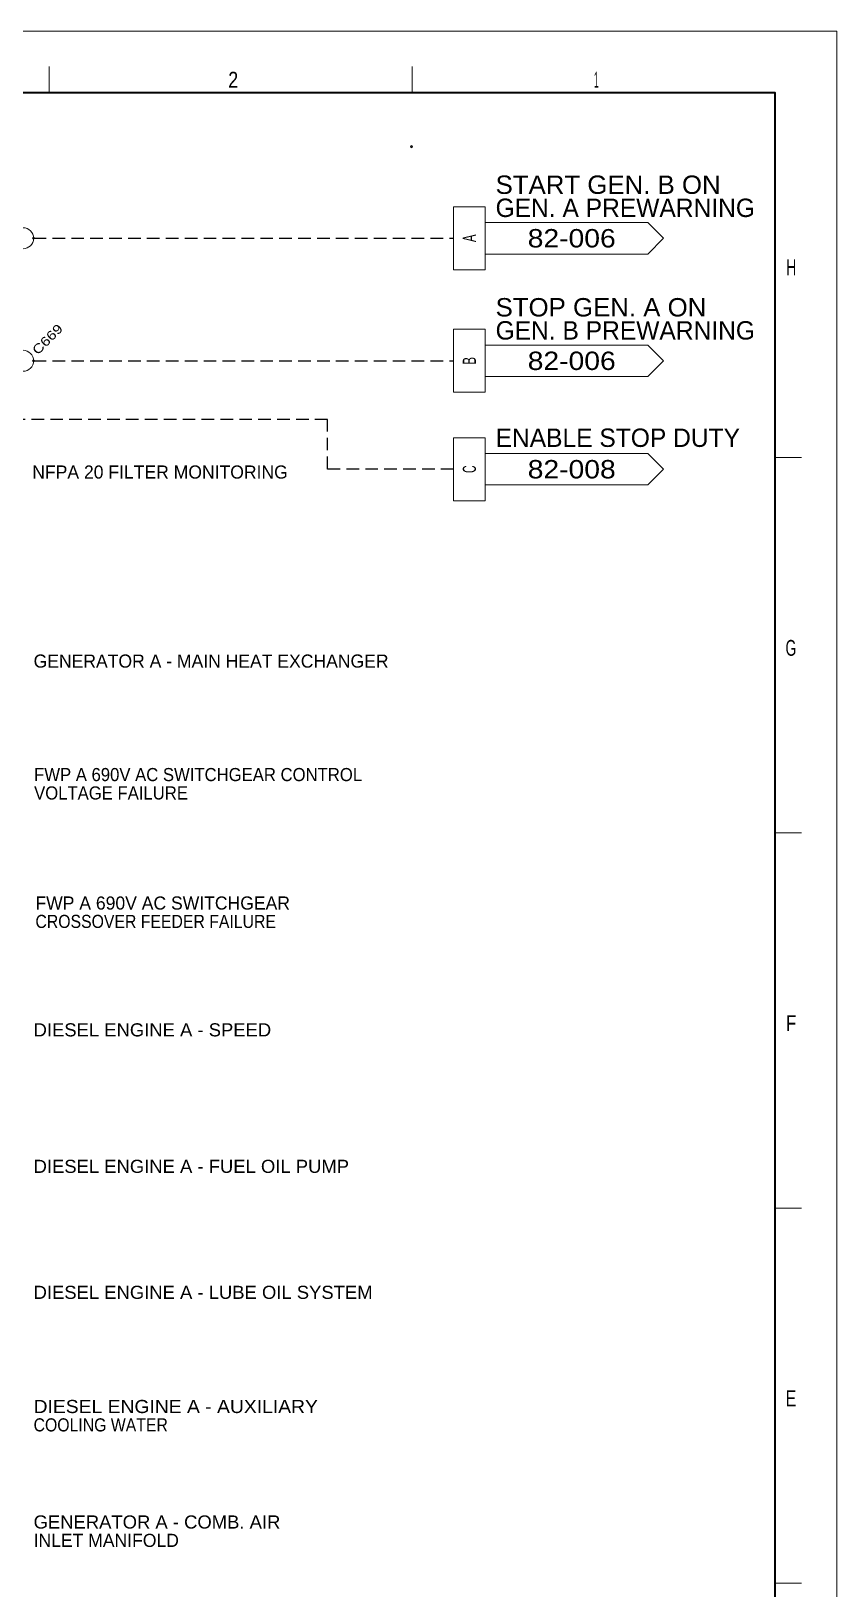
# Model space of a CAD drawing. Header units: millimetres. Extents: x 0 to 841, y 0 to 594.
# Drawn here: x 687.5 to 841, y 297.3 to 594 of the extents above; entities that cross this region are included whole.
import ezdxf
from ezdxf.enums import TextEntityAlignment as Align

# ---------------------------------------------------------------- set-up
doc = ezdxf.new("R2010")
doc.units = ezdxf.units.MM
doc.header["$LTSCALE"] = 0.8
doc.header["$PDMODE"] = 32
doc.header["$PDSIZE"] = 0.4
doc.linetypes.add('MEDIUM_DASHED', pattern=[4.5, 3, -1.5])
for name, color, linetype, lineweight in [('1', 7, 'Continuous', 13), ('12', 7, 'Continuous', 35), ('14', 7, 'MEDIUM_DASHED', 25), ('48', 7, 'Continuous', 13), ('49', 7, 'Continuous', 13), ('50', 7, 'Continuous', 35), ('9', 7, 'Continuous', 13)]:
    doc.layers.add(name, color=color, linetype=linetype, lineweight=lineweight)

msp = doc.modelspace()

# ---------------------------------------------------------------- linework, layer by layer
at = {"layer": '1'}
for p, q in [((690.937, 587.2614), (690.937, 582.2276)), ((760.1, 587.2614), (760.1, 582.2276)), ((834.2748, 512.7606), (829.263, 512.7606)), ((834.2748, 441.2795), (829.263, 441.2795)), ((834.2748, 369.7992), (829.263, 369.7992)), ((834.2748, 298.3181), (829.263, 298.3181))]:
    msp.add_line(p, q, dxfattribs=at)
at = {"layer": '1', "lineweight": 35}
msp.add_lwpolyline([(829.263, 112.0142), (829.263, 582.2276), (10.3331, 582.2276), (10.3331, 10.3819)], dxfattribs=at)
at = {"layer": '1'}
msp.add_point((760, 572), dxfattribs=at)
at = {"layer": '12', "lineweight": 13}
msp.add_lwpolyline([(0, 594), (841, 594), (841, 0), (0, 0)], close=True, dxfattribs=at)
at = {"layer": '14'}
for p, q in [((688, 554.5472), (768, 554.5472)), ((688, 531.2008), (768, 531.2008))]:
    msp.add_line(p, q, dxfattribs=at)
msp.add_lwpolyline([(768, 510.5472), (744, 510.5472), (744, 520), (666, 520)], dxfattribs=at)
at = {"layer": '48'}
for centre in [(686, 554.5474), (686, 531.2011)]:
    msp.add_circle(centre, 2, dxfattribs=at)
for p in [(688, 554.5472), (688, 531.2008)]:
    msp.add_point(p, dxfattribs=at)
at = {"layer": '49'}
for p, q in [((774, 560.5472), (768, 560.5472)), ((774, 548.5472), (774, 560.5472)), ((805, 557.5472), (774, 557.5472)), ((805, 551.5472), (774, 551.5472)), ((774, 537.2008), (768, 537.2008)), ((774, 525.2008), (774, 537.2008)), ((805, 534.2008), (774, 534.2008)), ((805, 528.2008), (774, 528.2008)), ((774, 516.5472), (768, 516.5472)), ((774, 504.5472), (774, 516.5472)), ((805, 513.5472), (774, 513.5472)), ((805, 507.5472), (774, 507.5472))]:
    msp.add_line(p, q, dxfattribs=at)
for points in [[(768, 560.5472), (768, 548.5472), (774, 548.5472)], [(805, 557.5472), (808, 554.5472), (805, 551.5472)], [(768, 537.2008), (768, 525.2008), (774, 525.2008)], [(805, 534.2008), (808, 531.2008), (805, 528.2008)], [(768, 516.5472), (768, 504.5472), (774, 504.5472)], [(805, 513.5472), (808, 510.5472), (805, 507.5472)]]:
    msp.add_lwpolyline(points, dxfattribs=at)
at = {"layer": '9'}
msp.add_lwpolyline([(0, 0), (841, 0), (841, 594), (0, 594)], close=True, dxfattribs=at)

# ---------------------------------------------------------------- texts
at = {"layer": '1'}
for s, width, p in [('2', 0.85, (726.0252, 583.2346)), ('1', 0.4, (795.1799, 583.2346))]:
    msp.add_text(s, height=3.02, dxfattribs=dict(at, width=width)).set_placement(p, align=Align.CENTER)
for s, width, p in [('H', 0.65, (833.2709, 547.4945)), ('G', 0.65, (833.2709, 475.0071)), ('F', 0.8, (833.2709, 403.526)), ('E', 0.75, (833.2709, 332.0449))]:
    msp.add_text(s, height=3.02, dxfattribs=dict(at, width=width)).set_placement(p, align=Align.RIGHT)
at = {"layer": '12'}
msp.add_text('NFPA 20 FILTER MONITORING', height=2.5, dxfattribs=at).set_placement((712.0835, 508.763), align=Align.CENTER)
for s, p in [('GENERATOR A - MAIN HEAT EXCHANGER', (688, 472.7496)), ('FWP A 690V AC SWITCHGEAR ', (688.3528, 426.6591)), ('INLET MANIFOLD', (688, 305.2496))]:
    msp.add_text(s, height=2.5, dxfattribs=at).set_placement(p)
for s, width, p in [('FWP A 690V AC SWITCHGEAR CONTROL', 0.95, (688.1008, 451.1315)), ('VOLTAGE FAILURE', 0.95, (688.1008, 447.6307)), ('CROSSOVER FEEDER FAILURE', 0.9, (688.3528, 423.1583)), ('DIESEL ENGINE A - SPEED', 1.05, (688, 402.4992)), ('DIESEL ENGINE A - FUEL OIL PUMP', 1.05, (688, 376.4992)), ('DIESEL ENGINE A - LUBE OIL SYSTEM', 1.05, (688, 352.4992)), ('DIESEL ENGINE A - AUXILIARY ', 1.1, (688, 330.7496)), ('COOLING WATER', 0.9, (688, 327.2496)), ('GENERATOR A - COMB. AIR ', 1.05, (688, 308.7496))]:
    msp.add_text(s, height=2.5, dxfattribs=dict(at, width=width)).set_placement(p)
at = {"layer": '49', "width": 1.05}
for s, p in [('START GEN. B ON', (776, 562.9969)), ('STOP GEN. A ON', (776, 539.6504))]:
    msp.add_text(s, height=3.5, dxfattribs=at).set_placement(p)
at = {"layer": '49'}
for s, p in [('GEN. A PREWARNING', (776, 558.5969)), ('GEN. B PREWARNING', (776, 535.2504)), ('ENABLE STOP DUTY', (776, 514.7976))]:
    msp.add_text(s, height=3.5, dxfattribs=at).set_placement(p)
for s, width, p in [('A', 0.65, (772.2504, 554.5476)), ('B', 0.65, (772.2504, 531.2004)), ('C', 0.6, (772.2504, 510.5469))]:
    msp.add_text(s, height=2.5, rotation=90, dxfattribs=dict(at, width=width)).set_placement(p, align=Align.CENTER)
at = {"layer": '49', "width": 1.15}
for s, p in [('82-006', (790.5, 552.7976)), ('82-006', (790.5, 529.4512)), ('82-008', (790.5, 508.7976))]:
    msp.add_text(s, height=3.5, dxfattribs=at).set_placement(p, align=Align.CENTER)
at = {"layer": '50', "width": 1.25}
msp.add_text('C669', height=1.75, rotation=45, dxfattribs=at).set_placement((693.7345, 537.151), align=Align.RIGHT)

doc.saveas('drawing.dxf')
